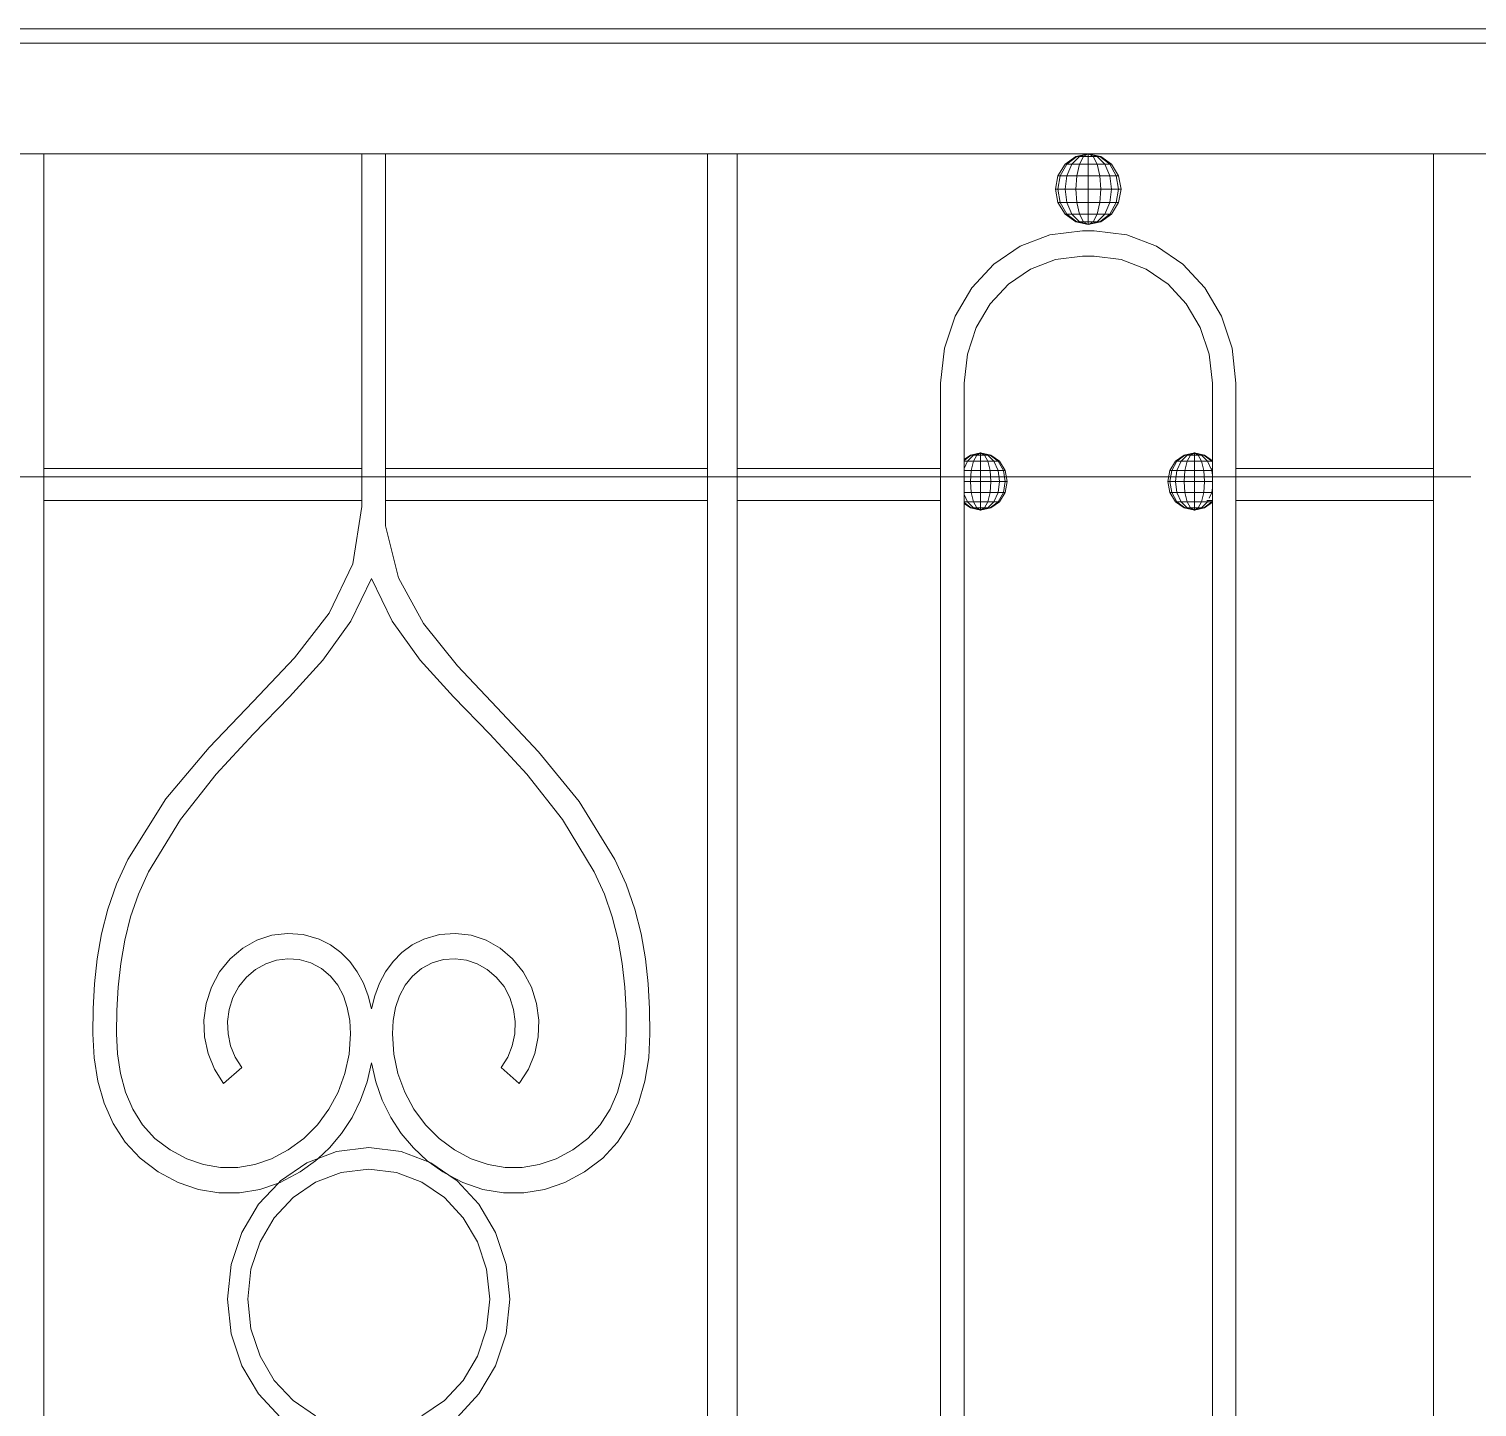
# Model space of a CAD drawing. Header units: millimetres. Extents: x 1832547 to 2001569, y -558009 to -417808.
# Drawn here: x 1944285 to 1944748.8, y -527641.5 to -527200.2 of the extents above; entities that cross this region are included whole.
import ezdxf

# ---------------------------------------------------------------- set-up
doc = ezdxf.new("R2010")
doc.units = ezdxf.units.MM
doc.header["$MEASUREMENT"] = 0
doc.linetypes.add('CENTER', pattern=[2, 1.25, -0.25, 0.25, -0.25])
doc.layers.add('CA.tim 67', color=67, linetype='CENTER', lineweight=9)
doc.layers.add('CA_manh 08', color=8, linetype='CONTINUOUS', lineweight=9)

msp = doc.modelspace()

# ---------------------------------------------------------------- linework, layer by layer
at = {"layer": 'CA.tim 67', "ltscale": 500}
msp.add_lwpolyline([(1963746.8, -527343.59), (1938240.83, -527343.59)], dxfattribs=at)
at = {"layer": 'CA_manh 08'}
for p, q in [((1943965.45, -527200.23), (1945563.55, -527200.23)), ((1945563.55, -527204.81), (1943965.45, -527204.81)), ((1944289.75, -527240.23), (1944280.29, -527240.23)), ((1944289.75, -527240.23), (1944391.6, -527240.23)), ((1944289.75, -527341), (1944289.75, -527240.23)), ((1944391.6, -527240.23), (1944391.6, -527341)), ((1944399.16, -527240.23), (1944391.6, -527240.23)), ((1944399.16, -527240.23), (1944502.36, -527240.23)), ((1944399.16, -527240.23), (1944399.16, -527341)), ((1944502.36, -527240.23), (1944511.82, -527240.23)), ((1944502.36, -527240.23), (1944502.36, -527341)), ((1944511.82, -527341), (1944511.82, -527240.23)), ((1944511.82, -527240.23), (1944624.29, -527240.23)), ((1944616.85, -527243.53), (1944620.26, -527241.09)), ((1944617.42, -527243.53), (1944620.57, -527241.09)), ((1944619.03, -527243.53), (1944621.44, -527241.09)), ((1944620.26, -527241.09), (1944624.29, -527240.23)), ((1944620.57, -527241.09), (1944620.26, -527241.09)), ((1944620.57, -527241.09), (1944624.29, -527240.23)), ((1944621.44, -527241.09), (1944620.57, -527241.09)), ((1944621.44, -527241.09), (1944624.29, -527240.23)), ((1944622.75, -527241.09), (1944621.44, -527241.09)), ((1944621.44, -527243.53), (1944622.75, -527241.09)), ((1944622.75, -527241.09), (1944624.29, -527240.23)), ((1944624.29, -527241.09), (1944622.75, -527241.09)), ((1944624.29, -527240.23), (1944624.29, -527241.09)), ((1944625.83, -527241.09), (1944624.29, -527240.23)), ((1944627.13, -527241.09), (1944624.29, -527240.23)), ((1944628, -527241.09), (1944624.29, -527240.23)), ((1944628.31, -527241.09), (1944624.29, -527240.23)), ((1944624.29, -527240.23), (1944734.82, -527240.23)), ((1944624.29, -527241.09), (1944625.83, -527241.09)), ((1944624.29, -527241.09), (1944624.29, -527243.53)), ((1944625.83, -527241.09), (1944627.13, -527241.09)), ((1944627.13, -527243.53), (1944625.83, -527241.09)), ((1944627.13, -527241.09), (1944628, -527241.09)), ((1944629.55, -527243.53), (1944627.13, -527241.09)), ((1944628, -527241.09), (1944628.31, -527241.09)), ((1944631.16, -527243.53), (1944628, -527241.09)), ((1944631.72, -527243.53), (1944628.31, -527241.09)), ((1944734.82, -527240.23), (1944734.82, -527341)), ((1944762.75, -527240.23), (1944734.82, -527240.23)), ((1944613.77, -527251.52), (1944614.57, -527247.2)), ((1944614.57, -527247.2), (1944616.85, -527243.53)), ((1944614.57, -527247.2), (1944615.31, -527247.2)), ((1944614.57, -527251.52), (1944615.31, -527247.2)), ((1944615.31, -527247.2), (1944617.42, -527243.53)), ((1944615.31, -527247.2), (1944617.42, -527247.2)), ((1944616.85, -527243.53), (1944617.42, -527243.53)), ((1944616.85, -527251.52), (1944617.42, -527247.2)), ((1944617.42, -527243.53), (1944619.03, -527243.53)), ((1944617.42, -527247.2), (1944619.03, -527243.53)), ((1944617.42, -527247.2), (1944620.57, -527247.2)), ((1944619.03, -527243.53), (1944621.44, -527243.53)), ((1944620.26, -527251.52), (1944620.57, -527247.2)), ((1944620.57, -527247.2), (1944621.44, -527243.53)), ((1944620.57, -527247.2), (1944624.29, -527247.2)), ((1944621.44, -527243.53), (1944624.29, -527243.53)), ((1944624.29, -527243.53), (1944627.13, -527243.53)), ((1944624.29, -527243.53), (1944624.29, -527247.2)), ((1944624.29, -527247.2), (1944628, -527247.2)), ((1944624.29, -527247.2), (1944624.29, -527251.52)), ((1944627.13, -527243.53), (1944629.55, -527243.53)), ((1944628, -527247.2), (1944627.13, -527243.53)), ((1944628, -527247.2), (1944631.16, -527247.2)), ((1944628.31, -527251.52), (1944628, -527247.2)), ((1944629.55, -527243.53), (1944631.16, -527243.53)), ((1944631.16, -527247.2), (1944629.55, -527243.53)), ((1944631.16, -527243.53), (1944631.72, -527243.53)), ((1944633.26, -527247.2), (1944631.16, -527243.53)), ((1944631.16, -527247.2), (1944633.26, -527247.2)), ((1944631.72, -527251.52), (1944631.16, -527247.2)), ((1944634, -527247.2), (1944631.72, -527243.53)), ((1944633.26, -527247.2), (1944634, -527247.2)), ((1944634, -527251.52), (1944633.26, -527247.2)), ((1944634.8, -527251.52), (1944634, -527247.2)), ((1944613.77, -527251.52), (1944614.57, -527251.52)), ((1944614.57, -527255.84), (1944613.77, -527251.52)), ((1944614.57, -527251.52), (1944616.85, -527251.52)), ((1944615.31, -527255.84), (1944614.57, -527251.52)), ((1944616.85, -527251.52), (1944620.26, -527251.52)), ((1944617.42, -527255.84), (1944616.85, -527251.52)), ((1944620.26, -527251.52), (1944624.29, -527251.52)), ((1944620.57, -527255.84), (1944620.26, -527251.52)), ((1944624.29, -527251.52), (1944628.31, -527251.52)), ((1944624.29, -527251.52), (1944624.29, -527255.84)), ((1944628, -527255.84), (1944628.31, -527251.52)), ((1944628.31, -527251.52), (1944631.72, -527251.52)), ((1944631.16, -527255.84), (1944631.72, -527251.52)), ((1944631.72, -527251.52), (1944634, -527251.52)), ((1944633.26, -527255.84), (1944634, -527251.52)), ((1944634, -527251.52), (1944634.8, -527251.52)), ((1944634, -527255.84), (1944634.8, -527251.52)), ((1944614.57, -527255.84), (1944615.31, -527255.84)), ((1944616.85, -527259.51), (1944614.57, -527255.84)), ((1944615.31, -527255.84), (1944617.42, -527255.84)), ((1944617.42, -527259.51), (1944615.31, -527255.84)), ((1944617.42, -527255.84), (1944620.57, -527255.84)), ((1944619.03, -527259.51), (1944617.42, -527255.84)), ((1944620.57, -527255.84), (1944624.29, -527255.84)), ((1944621.44, -527259.51), (1944620.57, -527255.84)), ((1944624.29, -527255.84), (1944628, -527255.84)), ((1944624.29, -527255.84), (1944624.29, -527259.51)), ((1944627.13, -527259.51), (1944628, -527255.84)), ((1944628, -527255.84), (1944631.16, -527255.84)), ((1944629.55, -527259.51), (1944631.16, -527255.84)), ((1944631.16, -527255.84), (1944633.26, -527255.84)), ((1944631.16, -527259.51), (1944633.26, -527255.84)), ((1944631.72, -527259.51), (1944634, -527255.84)), ((1944633.26, -527255.84), (1944634, -527255.84)), ((1944616.85, -527259.51), (1944617.42, -527259.51)), ((1944620.26, -527261.96), (1944616.85, -527259.51)), ((1944617.42, -527259.51), (1944619.03, -527259.51)), ((1944620.57, -527261.96), (1944617.42, -527259.51)), ((1944619.03, -527259.51), (1944621.44, -527259.51)), ((1944621.44, -527261.96), (1944619.03, -527259.51)), ((1944621.44, -527259.51), (1944624.29, -527259.51)), ((1944622.75, -527261.96), (1944621.44, -527259.51)), ((1944624.29, -527259.51), (1944627.13, -527259.51)), ((1944624.29, -527259.51), (1944624.29, -527261.96)), ((1944625.83, -527261.96), (1944627.13, -527259.51)), ((1944627.13, -527259.51), (1944629.55, -527259.51)), ((1944627.13, -527261.96), (1944629.55, -527259.51)), ((1944628, -527261.96), (1944631.16, -527259.51)), ((1944628.31, -527261.96), (1944631.72, -527259.51)), ((1944629.55, -527259.51), (1944631.16, -527259.51)), ((1944631.16, -527259.51), (1944631.72, -527259.51)), ((1944611.99, -527266.14), (1944622.39, -527264.85)), ((1944620.57, -527261.96), (1944620.26, -527261.96)), ((1944624.29, -527262.82), (1944620.26, -527261.96)), ((1944620.57, -527261.96), (1944621.44, -527261.96)), ((1944624.29, -527262.82), (1944620.57, -527261.96)), ((1944621.44, -527261.96), (1944622.75, -527261.96)), ((1944624.29, -527262.82), (1944621.44, -527261.96)), ((1944622.39, -527264.85), (1944626.17, -527264.85)), ((1944622.75, -527261.96), (1944624.29, -527261.96)), ((1944624.29, -527262.82), (1944622.75, -527261.96)), ((1944624.29, -527261.96), (1944625.83, -527261.96)), ((1944624.29, -527262.82), (1944625.83, -527261.96)), ((1944624.29, -527261.96), (1944624.29, -527262.82)), ((1944624.29, -527262.82), (1944627.13, -527261.96)), ((1944624.29, -527262.82), (1944628, -527261.96)), ((1944624.29, -527262.82), (1944628.31, -527261.96)), ((1944625.83, -527261.96), (1944627.13, -527261.96)), ((1944626.17, -527264.85), (1944636.58, -527266.14)), ((1944627.13, -527261.96), (1944628, -527261.96)), ((1944628, -527261.96), (1944628.31, -527261.96)), ((1944594, -527275.57), (1944602.43, -527269.81)), ((1944602.43, -527269.81), (1944611.99, -527266.14)), ((1944636.58, -527266.14), (1944646.13, -527269.81)), ((1944646.13, -527269.81), (1944654.56, -527275.57)), ((1944613.75, -527274.06), (1944605.78, -527277.12)), ((1944622.42, -527272.98), (1944613.75, -527274.06)), ((1944626.14, -527272.98), (1944622.42, -527272.98)), ((1944634.82, -527274.06), (1944626.14, -527272.98)), ((1944642.79, -527277.12), (1944634.82, -527274.06)), ((1944586.97, -527283.13), (1944594, -527275.57)), ((1944605.78, -527277.12), (1944598.75, -527281.92)), ((1944649.82, -527281.92), (1944642.79, -527277.12)), ((1944654.56, -527275.57), (1944661.59, -527283.13)), ((1944581.61, -527292.18), (1944586.97, -527283.13)), ((1944598.75, -527281.92), (1944592.88, -527288.22)), ((1944655.68, -527288.23), (1944649.82, -527281.92)), ((1944661.59, -527283.13), (1944666.96, -527292.18)), ((1944592.88, -527288.22), (1944588.41, -527295.77)), ((1944660.16, -527295.78), (1944655.68, -527288.23)), ((1944578.19, -527302.45), (1944581.61, -527292.18)), ((1944666.96, -527292.18), (1944670.37, -527302.45)), ((1944588.41, -527295.77), (1944585.56, -527304.33)), ((1944663.01, -527304.34), (1944660.16, -527295.78)), ((1944576.99, -527313.62), (1944578.19, -527302.45)), ((1944670.37, -527302.45), (1944671.57, -527313.62)), ((1944585.56, -527304.33), (1944584.56, -527313.65)), ((1944664.01, -527313.65), (1944663.01, -527304.34)), ((1944576.99, -527313.62), (1944576.99, -527341)), ((1944584.56, -527338.1), (1944584.56, -527313.65)), ((1944664.01, -527313.65), (1944664.01, -527338.46)), ((1944671.57, -527341), (1944671.57, -527313.62)), ((1944584.56, -527338.1), (1944586.55, -527336.67)), ((1944584.56, -527338.41), (1944586.8, -527336.67)), ((1944584.56, -527338.41), (1944584.56, -527338.1)), ((1944584.56, -527338.41), (1944584.56, -527338.65)), ((1944584.56, -527338.65), (1944585.55, -527338.65)), ((1944584.56, -527340.92), (1944585.55, -527338.65)), ((1944584.56, -527338.65), (1944584.56, -527340.92)), ((1944585.55, -527338.65), (1944587.51, -527336.67)), ((1944585.55, -527338.65), (1944587.51, -527338.65)), ((1944586.55, -527336.67), (1944589.81, -527335.97)), ((1944586.55, -527336.67), (1944586.8, -527336.67)), ((1944586.8, -527336.67), (1944589.81, -527335.97)), ((1944586.8, -527336.67), (1944587.51, -527336.67)), ((1944586.8, -527341.62), (1944587.51, -527338.65)), ((1944587.51, -527336.67), (1944589.81, -527335.97)), ((1944587.51, -527336.67), (1944588.56, -527336.67)), ((1944587.51, -527338.65), (1944588.56, -527336.67)), ((1944587.51, -527338.65), (1944589.81, -527338.65)), ((1944588.56, -527336.67), (1944589.81, -527335.97)), ((1944589.81, -527336.67), (1944588.56, -527336.67)), ((1944589.81, -527335.97), (1944589.81, -527336.67)), ((1944591.06, -527336.67), (1944589.81, -527335.97)), ((1944592.11, -527336.67), (1944589.81, -527335.97)), ((1944592.82, -527336.67), (1944589.81, -527335.97)), ((1944593.07, -527336.67), (1944589.81, -527335.97)), ((1944589.81, -527336.67), (1944591.06, -527336.67)), ((1944589.81, -527336.67), (1944589.81, -527338.65)), ((1944589.81, -527338.65), (1944592.11, -527338.65)), ((1944589.81, -527338.65), (1944589.81, -527341.62)), ((1944591.06, -527336.67), (1944592.11, -527336.67)), ((1944592.11, -527338.65), (1944591.06, -527336.67)), ((1944592.11, -527336.67), (1944592.82, -527336.67)), ((1944594.07, -527338.65), (1944592.11, -527336.67)), ((1944592.11, -527338.65), (1944594.07, -527338.65)), ((1944592.82, -527341.62), (1944592.11, -527338.65)), ((1944592.82, -527336.67), (1944593.07, -527336.67)), ((1944595.37, -527338.65), (1944592.82, -527336.67)), ((1944595.83, -527338.65), (1944593.07, -527336.67)), ((1944594.07, -527338.65), (1944595.37, -527338.65)), ((1944595.37, -527341.62), (1944594.07, -527338.65)), ((1944595.37, -527338.65), (1944595.83, -527338.65)), ((1944597.08, -527341.62), (1944595.37, -527338.65)), ((1944597.67, -527341.62), (1944595.83, -527338.65)), ((1944650.39, -527341.62), (1944652.23, -527338.65)), ((1944650.99, -527341.62), (1944652.69, -527338.65)), ((1944652.23, -527338.65), (1944655, -527336.67)), ((1944652.69, -527338.65), (1944652.23, -527338.65)), ((1944652.69, -527338.65), (1944655.24, -527336.67)), ((1944652.69, -527338.65), (1944654, -527338.65)), ((1944652.69, -527341.62), (1944654, -527338.65)), ((1944654, -527338.65), (1944655.95, -527336.67)), ((1944654, -527338.65), (1944655.95, -527338.65)), ((1944655, -527336.67), (1944658.25, -527335.97)), ((1944655, -527336.67), (1944655.24, -527336.67)), ((1944655.24, -527336.67), (1944658.25, -527335.97)), ((1944655.24, -527336.67), (1944655.95, -527336.67)), ((1944655.24, -527341.62), (1944655.95, -527338.65)), ((1944655.95, -527336.67), (1944658.25, -527335.97)), ((1944655.95, -527336.67), (1944657.01, -527336.67)), ((1944655.95, -527338.65), (1944657.01, -527336.67)), ((1944655.95, -527338.65), (1944658.25, -527338.65)), ((1944657.01, -527336.67), (1944658.25, -527335.97)), ((1944658.25, -527336.67), (1944657.01, -527336.67)), ((1944658.25, -527335.97), (1944658.25, -527336.67)), ((1944659.5, -527336.67), (1944658.25, -527335.97)), ((1944660.56, -527336.67), (1944658.25, -527335.97)), ((1944661.26, -527336.67), (1944658.25, -527335.97)), ((1944661.51, -527336.67), (1944658.25, -527335.97)), ((1944658.25, -527336.67), (1944659.5, -527336.67)), ((1944658.25, -527336.67), (1944658.25, -527338.65)), ((1944658.25, -527338.65), (1944660.56, -527338.65)), ((1944658.25, -527338.65), (1944658.25, -527341.62)), ((1944659.5, -527336.67), (1944660.56, -527336.67)), ((1944660.56, -527338.65), (1944659.5, -527336.67)), ((1944660.56, -527336.67), (1944661.26, -527336.67)), ((1944662.51, -527338.65), (1944660.56, -527336.67)), ((1944660.56, -527338.65), (1944662.51, -527338.65)), ((1944661.26, -527341.62), (1944660.56, -527338.65)), ((1944661.26, -527336.67), (1944661.51, -527336.67)), ((1944663.81, -527338.65), (1944661.26, -527336.67)), ((1944664.01, -527338.46), (1944661.51, -527336.67)), ((1944662.51, -527338.65), (1944663.81, -527338.65)), ((1944663.81, -527341.62), (1944662.51, -527338.65)), ((1944663.81, -527338.65), (1944664.01, -527338.65)), ((1944664.01, -527338.99), (1944663.81, -527338.65)), ((1944664.01, -527338.65), (1944664.01, -527338.46)), ((1944664.01, -527338.99), (1944664.01, -527338.65)), ((1944664.01, -527341), (1944664.01, -527338.99)), ((1944289.75, -527341), (1944391.6, -527341)), ((1944289.75, -527351.16), (1944289.75, -527341)), ((1944391.6, -527341), (1944391.6, -527351.16)), ((1944399.16, -527341), (1944502.36, -527341)), ((1944399.16, -527351.16), (1944399.16, -527341)), ((1944502.36, -527351.16), (1944502.36, -527341)), ((1944511.82, -527341), (1944576.99, -527341)), ((1944511.82, -527341), (1944511.82, -527351.16)), ((1944576.99, -527341), (1944576.99, -527351.16)), ((1944584.56, -527340.92), (1944584.56, -527341.62)), ((1944584.56, -527341.62), (1944586.8, -527341.62)), ((1944584.56, -527341.62), (1944584.56, -527345.12)), ((1944586.55, -527345.12), (1944586.8, -527341.62)), ((1944586.8, -527341.62), (1944589.81, -527341.62)), ((1944589.81, -527341.62), (1944592.82, -527341.62)), ((1944589.81, -527341.62), (1944589.81, -527345.12)), ((1944592.82, -527341.62), (1944595.37, -527341.62)), ((1944593.07, -527345.12), (1944592.82, -527341.62)), ((1944595.37, -527341.62), (1944597.08, -527341.62)), ((1944595.83, -527345.12), (1944595.37, -527341.62)), ((1944597.08, -527341.62), (1944597.67, -527341.62)), ((1944597.67, -527345.12), (1944597.08, -527341.62)), ((1944598.32, -527345.12), (1944597.67, -527341.62)), ((1944649.74, -527345.12), (1944650.39, -527341.62)), ((1944650.39, -527341.62), (1944650.99, -527341.62)), ((1944650.39, -527345.12), (1944650.99, -527341.62)), ((1944650.99, -527341.62), (1944652.69, -527341.62)), ((1944652.23, -527345.12), (1944652.69, -527341.62)), ((1944652.69, -527341.62), (1944655.24, -527341.62)), ((1944655, -527345.12), (1944655.24, -527341.62)), ((1944655.24, -527341.62), (1944658.25, -527341.62)), ((1944658.25, -527341.62), (1944661.26, -527341.62)), ((1944658.25, -527341.62), (1944658.25, -527345.12)), ((1944661.26, -527341.62), (1944663.81, -527341.62)), ((1944661.51, -527345.12), (1944661.26, -527341.62)), ((1944663.81, -527341.62), (1944664.01, -527341.62)), ((1944664.01, -527343.09), (1944663.81, -527341.62)), ((1944663.89, -527341), (1944664.01, -527341)), ((1944664.01, -527341.62), (1944664.01, -527341)), ((1944664.01, -527343.09), (1944664.01, -527341.62)), ((1944664.01, -527345.12), (1944664.01, -527343.09)), ((1944671.57, -527341), (1944734.82, -527341)), ((1944671.57, -527341), (1944671.57, -527351.16)), ((1944734.82, -527351.16), (1944734.82, -527341)), ((1944584.56, -527345.12), (1944586.55, -527345.12)), ((1944584.56, -527345.12), (1944584.56, -527348.61)), ((1944584.56, -527348.61), (1944586.8, -527348.61)), ((1944584.56, -527348.61), (1944584.56, -527349.32)), ((1944585.55, -527351.58), (1944584.56, -527349.32)), ((1944584.56, -527349.32), (1944584.56, -527351.58)), ((1944586.55, -527345.12), (1944589.81, -527345.12)), ((1944586.8, -527348.61), (1944586.55, -527345.12)), ((1944586.8, -527348.61), (1944589.81, -527348.61)), ((1944587.51, -527351.58), (1944586.8, -527348.61)), ((1944589.81, -527345.12), (1944593.07, -527345.12)), ((1944589.81, -527345.12), (1944589.81, -527348.61)), ((1944589.81, -527348.61), (1944592.82, -527348.61)), ((1944589.81, -527348.61), (1944589.81, -527351.58)), ((1944592.11, -527351.58), (1944592.82, -527348.61)), ((1944592.82, -527348.61), (1944593.07, -527345.12)), ((1944592.82, -527348.61), (1944595.37, -527348.61)), ((1944593.07, -527345.12), (1944595.83, -527345.12)), ((1944594.07, -527351.58), (1944595.37, -527348.61)), ((1944595.37, -527348.61), (1944595.83, -527345.12)), ((1944595.37, -527348.61), (1944597.08, -527348.61)), ((1944595.37, -527351.58), (1944597.08, -527348.61)), ((1944595.83, -527345.12), (1944597.67, -527345.12)), ((1944595.83, -527351.58), (1944597.67, -527348.61)), ((1944597.08, -527348.61), (1944597.67, -527345.12)), ((1944597.08, -527348.61), (1944597.67, -527348.61)), ((1944597.67, -527345.12), (1944598.32, -527345.12)), ((1944597.67, -527348.61), (1944598.32, -527345.12)), ((1944649.74, -527345.12), (1944650.39, -527345.12)), ((1944650.39, -527348.61), (1944649.74, -527345.12)), ((1944650.39, -527345.12), (1944652.23, -527345.12)), ((1944650.99, -527348.61), (1944650.39, -527345.12)), ((1944650.39, -527348.61), (1944650.99, -527348.61)), ((1944652.23, -527351.58), (1944650.39, -527348.61)), ((1944650.99, -527348.61), (1944652.69, -527348.61)), ((1944652.69, -527351.58), (1944650.99, -527348.61)), ((1944652.23, -527345.12), (1944655, -527345.12)), ((1944652.69, -527348.61), (1944652.23, -527345.12)), ((1944652.69, -527348.61), (1944655.24, -527348.61)), ((1944654, -527351.58), (1944652.69, -527348.61)), ((1944655, -527345.12), (1944658.25, -527345.12)), ((1944655.24, -527348.61), (1944655, -527345.12)), ((1944655.24, -527348.61), (1944658.25, -527348.61)), ((1944655.95, -527351.58), (1944655.24, -527348.61)), ((1944658.25, -527345.12), (1944661.51, -527345.12)), ((1944658.25, -527345.12), (1944658.25, -527348.61)), ((1944658.25, -527348.61), (1944661.26, -527348.61)), ((1944658.25, -527348.61), (1944658.25, -527351.58)), ((1944660.56, -527351.58), (1944661.26, -527348.61)), ((1944661.26, -527348.61), (1944661.51, -527345.12)), ((1944661.26, -527348.61), (1944663.81, -527348.61)), ((1944661.51, -527345.12), (1944664.01, -527345.12)), ((1944663.02, -527350.42), (1944663.81, -527348.61)), ((1944663.81, -527348.61), (1944664.01, -527347.14)), ((1944663.81, -527348.61), (1944664.01, -527348.61)), ((1944664.01, -527347.14), (1944664.01, -527345.12)), ((1944664.01, -527348.61), (1944664.01, -527347.14)), ((1944664.01, -527351.16), (1944664.01, -527348.61)), ((1944391.6, -527351.16), (1944289.75, -527351.16)), ((1944289.75, -527863.43), (1944289.75, -527351.16)), ((1944391.6, -527353.15), (1944388.75, -527371.46)), ((1944391.6, -527351.16), (1944391.6, -527353.15)), ((1944502.36, -527351.16), (1944399.16, -527351.16)), ((1944399.16, -527359.32), (1944399.16, -527351.16)), ((1944502.36, -527351.16), (1944502.36, -527863.43)), ((1944576.99, -527351.16), (1944511.82, -527351.16)), ((1944511.82, -527863.43), (1944511.82, -527351.16)), ((1944576.99, -527351.16), (1944576.99, -527863.43)), ((1944584.56, -527351.58), (1944585.55, -527351.58)), ((1944584.56, -527351.58), (1944584.56, -527351.82)), ((1944586.8, -527353.56), (1944584.56, -527351.82)), ((1944584.56, -527352.13), (1944584.56, -527351.82)), ((1944586.55, -527353.56), (1944584.56, -527352.13)), ((1944584.56, -527868.32), (1944584.56, -527352.13)), ((1944585.55, -527351.58), (1944587.51, -527351.58)), ((1944587.51, -527353.56), (1944585.55, -527351.58)), ((1944586.8, -527353.56), (1944586.55, -527353.56)), ((1944589.81, -527354.26), (1944586.55, -527353.56)), ((1944586.8, -527353.56), (1944587.51, -527353.56)), ((1944589.81, -527354.26), (1944586.8, -527353.56)), ((1944587.51, -527351.58), (1944589.81, -527351.58)), ((1944588.56, -527353.56), (1944587.51, -527351.58)), ((1944587.51, -527353.56), (1944588.56, -527353.56)), ((1944589.81, -527354.26), (1944587.51, -527353.56)), ((1944588.56, -527353.56), (1944589.81, -527353.56)), ((1944589.81, -527354.26), (1944588.56, -527353.56)), ((1944589.81, -527351.58), (1944592.11, -527351.58)), ((1944589.81, -527351.58), (1944589.81, -527353.56)), ((1944589.81, -527353.56), (1944591.06, -527353.56)), ((1944589.81, -527354.26), (1944591.06, -527353.56)), ((1944589.81, -527353.56), (1944589.81, -527354.26)), ((1944589.81, -527354.26), (1944592.11, -527353.56)), ((1944589.81, -527354.26), (1944592.82, -527353.56)), ((1944589.81, -527354.26), (1944593.07, -527353.56)), ((1944591.06, -527353.56), (1944592.11, -527351.58)), ((1944591.06, -527353.56), (1944592.11, -527353.56)), ((1944592.11, -527351.58), (1944594.07, -527351.58)), ((1944592.11, -527353.56), (1944594.07, -527351.58)), ((1944592.11, -527353.56), (1944592.82, -527353.56)), ((1944592.82, -527353.56), (1944595.37, -527351.58)), ((1944592.82, -527353.56), (1944593.07, -527353.56)), ((1944593.07, -527353.56), (1944595.83, -527351.58)), ((1944594.07, -527351.58), (1944595.37, -527351.58)), ((1944595.37, -527351.58), (1944595.83, -527351.58)), ((1944652.23, -527351.58), (1944652.69, -527351.58)), ((1944655, -527353.56), (1944652.23, -527351.58)), ((1944652.69, -527351.58), (1944654, -527351.58)), ((1944655.24, -527353.56), (1944652.69, -527351.58)), ((1944654, -527351.58), (1944655.95, -527351.58)), ((1944655.95, -527353.56), (1944654, -527351.58)), ((1944655.24, -527353.56), (1944655, -527353.56)), ((1944658.25, -527354.26), (1944655, -527353.56)), ((1944655.24, -527353.56), (1944655.95, -527353.56)), ((1944658.25, -527354.26), (1944655.24, -527353.56)), ((1944655.95, -527351.58), (1944658.25, -527351.58)), ((1944657.01, -527353.56), (1944655.95, -527351.58)), ((1944655.95, -527353.56), (1944657.01, -527353.56)), ((1944658.25, -527354.26), (1944655.95, -527353.56)), ((1944657.01, -527353.56), (1944658.25, -527353.56)), ((1944658.25, -527354.26), (1944657.01, -527353.56)), ((1944658.25, -527351.58), (1944660.56, -527351.58)), ((1944658.25, -527351.58), (1944658.25, -527353.56)), ((1944658.25, -527353.56), (1944659.5, -527353.56)), ((1944658.25, -527354.26), (1944659.5, -527353.56)), ((1944658.25, -527353.56), (1944658.25, -527354.26)), ((1944658.25, -527354.26), (1944660.56, -527353.56)), ((1944658.25, -527354.26), (1944661.26, -527353.56)), ((1944658.25, -527354.26), (1944661.51, -527353.56)), ((1944659.5, -527353.56), (1944660.56, -527351.58)), ((1944659.5, -527353.56), (1944660.56, -527353.56)), ((1944660.56, -527351.58), (1944662.51, -527351.58)), ((1944660.56, -527353.56), (1944662.51, -527351.58)), ((1944660.56, -527353.56), (1944661.26, -527353.56)), ((1944661.26, -527353.56), (1944663.81, -527351.58)), ((1944661.26, -527353.56), (1944661.51, -527353.56)), ((1944661.51, -527353.56), (1944664.01, -527351.77)), ((1944662.7, -527351.16), (1944662.21, -527351.16)), ((1944662.51, -527351.58), (1944662.7, -527351.16)), ((1944662.51, -527351.58), (1944663.81, -527351.58)), ((1944664.01, -527351.16), (1944662.7, -527351.16)), ((1944663.81, -527351.58), (1944664.01, -527351.25)), ((1944663.81, -527351.58), (1944664.01, -527351.58)), ((1944664.01, -527351.25), (1944664.01, -527351.16)), ((1944664.01, -527351.58), (1944664.01, -527351.25)), ((1944664.01, -527351.77), (1944664.01, -527351.58)), ((1944664.01, -527351.77), (1944664.01, -527861.66)), ((1944671.57, -527863.43), (1944671.57, -527351.16)), ((1944734.82, -527351.16), (1944671.57, -527351.16)), ((1944734.82, -527351.16), (1944734.82, -527863.43)), ((1944403.32, -527375.94), (1944399.16, -527359.32)), ((1944388.75, -527371.46), (1944381.17, -527387.25)), ((1944388.08, -527389.88), (1944394.7, -527376.17)), ((1944394.7, -527376.17), (1944401.32, -527389.88)), ((1944411.37, -527390.56), (1944403.32, -527375.94)), ((1944381.17, -527387.25), (1944370.11, -527401.6)), ((1944379.09, -527402.28), (1944388.08, -527389.88)), ((1944401.32, -527389.88), (1944410.32, -527402.28)), ((1944422.25, -527404.11), (1944411.37, -527390.56)), ((1944370.11, -527401.6), (1944356.87, -527415.58)), ((1944368.43, -527414.09), (1944379.09, -527402.28)), ((1944410.32, -527402.28), (1944420.98, -527414.09)), ((1944434.9, -527417.51), (1944422.25, -527404.11)), ((1944356.81, -527426.04), (1944368.43, -527414.09)), ((1944420.98, -527414.09), (1944432.59, -527426.04)), ((1944356.87, -527415.58), (1944342.7, -527430.28)), ((1944448.23, -527431.7), (1944434.9, -527417.51)), ((1944344.95, -527438.88), (1944356.81, -527426.04)), ((1944432.59, -527426.04), (1944444.46, -527438.88)), ((1944342.7, -527430.28), (1944328.89, -527446.78)), ((1944461.19, -527447.61), (1944448.23, -527431.7)), ((1944333.55, -527453.33), (1944344.95, -527438.88)), ((1944444.46, -527438.88), (1944455.85, -527453.33)), ((1944328.89, -527446.78), (1944316.72, -527466.16)), ((1944472.69, -527466.16), (1944461.19, -527447.61)), ((1944323.33, -527470.12), (1944333.55, -527453.33)), ((1944455.85, -527453.33), (1944466.08, -527470.12)), ((1944316.72, -527466.16), (1944313.09, -527474.09)), ((1944320.1, -527477.24), (1944323.33, -527470.12)), ((1944466.08, -527470.12), (1944469.31, -527477.24)), ((1944476.31, -527474.09), (1944472.69, -527466.16)), ((1944313.09, -527474.09), (1944310.31, -527482.03)), ((1944479.09, -527482.03), (1944476.31, -527474.09)), ((1944317.59, -527484.53), (1944320.1, -527477.24)), ((1944469.31, -527477.24), (1944471.82, -527484.53)), ((1944310.31, -527482.03), (1944308.28, -527489.99)), ((1944481.13, -527489.99), (1944479.09, -527482.03)), ((1944315.72, -527491.95), (1944317.59, -527484.53)), ((1944471.82, -527484.53), (1944473.68, -527491.95)), ((1944308.28, -527489.99), (1944306.88, -527497.97)), ((1944314.42, -527499.45), (1944315.72, -527491.95)), ((1944357.96, -527492.01), (1944353.49, -527494.52)), ((1944362.76, -527490.42), (1944357.96, -527492.01)), ((1944367.78, -527489.8), (1944362.76, -527490.42)), ((1944372.87, -527490.2), (1944367.78, -527489.8)), ((1944377.91, -527491.64), (1944372.87, -527490.2)), ((1944381.64, -527493.51), (1944377.91, -527491.64)), ((1944411.5, -527491.64), (1944407.77, -527493.51)), ((1944416.54, -527490.2), (1944411.5, -527491.64)), ((1944421.63, -527489.8), (1944416.54, -527490.2)), ((1944426.64, -527490.42), (1944421.63, -527489.8)), ((1944431.45, -527492.01), (1944426.64, -527490.42)), ((1944435.92, -527494.52), (1944431.45, -527492.01)), ((1944473.68, -527491.95), (1944474.99, -527499.45)), ((1944482.52, -527497.97), (1944481.13, -527489.99)), ((1944306.88, -527497.97), (1944306.03, -527505.96)), ((1944349.48, -527497.92), (1944346.07, -527502.17)), ((1944353.49, -527494.52), (1944349.48, -527497.92)), ((1944364.3, -527498.37), (1944367.92, -527497.92)), ((1944367.92, -527497.92), (1944371.61, -527498.21)), ((1944384.92, -527495.93), (1944381.64, -527493.51)), ((1944387.77, -527498.82), (1944384.92, -527495.93)), ((1944404.48, -527495.93), (1944401.64, -527498.82)), ((1944407.77, -527493.51), (1944404.48, -527495.93)), ((1944417.8, -527498.21), (1944421.48, -527497.92)), ((1944421.48, -527497.92), (1944425.11, -527498.37)), ((1944439.92, -527497.92), (1944435.92, -527494.52)), ((1944443.33, -527502.17), (1944439.92, -527497.92)), ((1944483.38, -527505.96), (1944482.52, -527497.97)), ((1944313.6, -527506.98), (1944314.42, -527499.45)), ((1944346.07, -527502.17), (1944343.47, -527507.03)), ((1944354.71, -527503.8), (1944357.6, -527501.34)), ((1944357.6, -527501.34), (1944360.83, -527499.52)), ((1944360.83, -527499.52), (1944364.3, -527498.37)), ((1944371.61, -527498.21), (1944375.26, -527499.26)), ((1944375.26, -527499.26), (1944378.69, -527501.07)), ((1944378.69, -527501.07), (1944381.57, -527503.48)), ((1944390.17, -527502.13), (1944387.77, -527498.82)), ((1944392.12, -527505.79), (1944390.17, -527502.13)), ((1944399.24, -527502.13), (1944397.28, -527505.79)), ((1944401.64, -527498.82), (1944399.24, -527502.13)), ((1944407.83, -527503.48), (1944410.71, -527501.07)), ((1944410.71, -527501.07), (1944414.14, -527499.26)), ((1944414.14, -527499.26), (1944417.8, -527498.21)), ((1944425.11, -527498.37), (1944428.58, -527499.52)), ((1944428.58, -527499.52), (1944431.8, -527501.34)), ((1944431.8, -527501.34), (1944434.7, -527503.8)), ((1944445.94, -527507.02), (1944443.33, -527502.17)), ((1944474.99, -527499.45), (1944475.81, -527506.98)), ((1944306.03, -527505.96), (1944305.6, -527513.96)), ((1944313.17, -527514.49), (1944313.6, -527506.98)), ((1944343.47, -527507.03), (1944341.81, -527512.21)), ((1944350.36, -527510.39), (1944352.24, -527506.87)), ((1944352.24, -527506.87), (1944354.71, -527503.8)), ((1944381.57, -527503.48), (1944383.91, -527506.41)), ((1944383.91, -527506.41), (1944385.71, -527509.8)), ((1944393.64, -527509.76), (1944392.12, -527505.79)), ((1944397.28, -527505.79), (1944395.77, -527509.76)), ((1944403.7, -527509.8), (1944405.5, -527506.41)), ((1944405.5, -527506.41), (1944407.83, -527503.48)), ((1944434.7, -527503.8), (1944437.16, -527506.87)), ((1944437.16, -527506.87), (1944439.05, -527510.39)), ((1944447.6, -527512.21), (1944445.94, -527507.02)), ((1944475.81, -527506.98), (1944476.23, -527514.49)), ((1944483.8, -527513.96), (1944483.38, -527505.96)), ((1944349.15, -527514.15), (1944350.36, -527510.39)), ((1944385.71, -527509.8), (1944386.98, -527513.58)), ((1944394.7, -527513.96), (1944393.64, -527509.76)), ((1944395.77, -527509.76), (1944394.7, -527513.96)), ((1944402.42, -527513.58), (1944403.7, -527509.8)), ((1944439.05, -527510.39), (1944440.25, -527514.15)), ((1944305.6, -527513.96), (1944305.51, -527521.98)), ((1944313.07, -527521.92), (1944313.17, -527514.49)), ((1944341.81, -527512.21), (1944341.07, -527517.57)), ((1944348.63, -527518.04), (1944349.15, -527514.15)), ((1944386.98, -527513.58), (1944387.75, -527517.66)), ((1944401.66, -527517.66), (1944402.42, -527513.58)), ((1944440.25, -527514.15), (1944440.78, -527518.04)), ((1944448.33, -527517.57), (1944447.6, -527512.21)), ((1944476.23, -527514.49), (1944476.33, -527521.92)), ((1944483.9, -527521.98), (1944483.8, -527513.96)), ((1944341.07, -527517.57), (1944341.26, -527522.97)), ((1944348.78, -527521.94), (1944348.63, -527518.04)), ((1944387.75, -527517.66), (1944388, -527521.99)), ((1944401.41, -527521.99), (1944401.66, -527517.66)), ((1944440.78, -527518.04), (1944440.63, -527521.94)), ((1944448.14, -527522.97), (1944448.33, -527517.57)), ((1944305.51, -527521.98), (1944305.92, -527529.7)), ((1944313.39, -527528.43), (1944313.07, -527521.92)), ((1944341.26, -527522.97), (1944342.38, -527528.26)), ((1944349.59, -527525.77), (1944348.78, -527521.94)), ((1944351.06, -527529.41), (1944349.59, -527525.77)), ((1944388, -527521.99), (1944387.55, -527528.47)), ((1944401.86, -527528.47), (1944401.41, -527521.99)), ((1944439.82, -527525.77), (1944438.34, -527529.41)), ((1944440.63, -527521.94), (1944439.82, -527525.77)), ((1944447.03, -527528.26), (1944448.14, -527522.97)), ((1944476.33, -527521.92), (1944476.01, -527528.43)), ((1944483.49, -527529.69), (1944483.9, -527521.98)), ((1944305.92, -527529.7), (1944307.11, -527537.13)), ((1944314.33, -527534.69), (1944313.39, -527528.43)), ((1944342.38, -527528.26), (1944344.4, -527533.29)), ((1944353.19, -527532.77), (1944351.06, -527529.41)), ((1944387.55, -527528.47), (1944386.22, -527534.72)), ((1944403.19, -527534.72), (1944401.86, -527528.47)), ((1944438.34, -527529.41), (1944436.21, -527532.77)), ((1944445, -527533.29), (1944447.03, -527528.26)), ((1944476.01, -527528.43), (1944475.07, -527534.69)), ((1944482.29, -527537.13), (1944483.49, -527529.69)), ((1944315.95, -527540.62), (1944314.33, -527534.69)), ((1944344.4, -527533.29), (1944347.34, -527537.92)), ((1944347.34, -527537.92), (1944353.19, -527532.77)), ((1944386.22, -527534.72), (1944384.05, -527540.64)), ((1944393.29, -527537.34), (1944394.7, -527531.22)), ((1944394.7, -527531.22), (1944396.11, -527537.34)), ((1944405.35, -527540.64), (1944403.19, -527534.72)), ((1944436.21, -527532.77), (1944442.06, -527537.92)), ((1944442.06, -527537.92), (1944445, -527533.29)), ((1944475.07, -527534.69), (1944473.46, -527540.62)), ((1944307.11, -527537.13), (1944309.14, -527544.17)), ((1944391.21, -527543.2), (1944393.29, -527537.34)), ((1944396.11, -527537.34), (1944398.19, -527543.2)), ((1944480.26, -527544.17), (1944482.29, -527537.13)), ((1944309.14, -527544.17), (1944312.04, -527550.71)), ((1944318.29, -527546.13), (1944315.95, -527540.62)), ((1944384.05, -527540.64), (1944381.11, -527546.13)), ((1944388.49, -527548.72), (1944391.21, -527543.2)), ((1944398.19, -527543.2), (1944400.91, -527548.72)), ((1944408.3, -527546.13), (1944405.35, -527540.64)), ((1944473.46, -527540.62), (1944471.12, -527546.13)), ((1944477.36, -527550.71), (1944480.26, -527544.17)), ((1944321.41, -527551.11), (1944318.29, -527546.13)), ((1944381.11, -527546.13), (1944377.42, -527551.11)), ((1944385.16, -527553.84), (1944388.49, -527548.72)), ((1944400.91, -527548.72), (1944404.24, -527553.84)), ((1944411.98, -527551.11), (1944408.3, -527546.13)), ((1944471.12, -527546.13), (1944467.99, -527551.11)), ((1944312.04, -527550.71), (1944315.86, -527556.63)), ((1944325.37, -527555.49), (1944321.41, -527551.11)), ((1944377.42, -527551.11), (1944373.06, -527555.49)), ((1944416.35, -527555.49), (1944411.98, -527551.11)), ((1944467.99, -527551.11), (1944464.04, -527555.49)), ((1944473.54, -527556.63), (1944477.36, -527550.71)), ((1944315.86, -527556.63), (1944320.64, -527561.83)), ((1944330.21, -527559.16), (1944325.37, -527555.49)), ((1944373.06, -527555.49), (1944368.05, -527559.16)), ((1944381.26, -527558.51), (1944385.16, -527553.84)), ((1944404.24, -527553.84), (1944408.15, -527558.51)), ((1944421.35, -527559.16), (1944416.35, -527555.49)), ((1944464.04, -527555.49), (1944459.2, -527559.16)), ((1944468.76, -527561.83), (1944473.54, -527556.63)), ((1944320.64, -527561.83), (1944326.42, -527566.2)), ((1944335.56, -527561.98), (1944330.21, -527559.16)), ((1944335.56, -527561.98), (1944340.96, -527563.86)), ((1944362.72, -527561.98), (1944357.31, -527563.86)), ((1944368.05, -527559.16), (1944362.72, -527561.98)), ((1944371.84, -527566.2), (1944376.81, -527562.65)), ((1944377.65, -527561.87), (1944373.98, -527563.28)), ((1944376.81, -527562.65), (1944377.65, -527561.87)), ((1944377.65, -527561.87), (1944381.26, -527558.51)), ((1944383.49, -527559.62), (1944377.65, -527561.87)), ((1944393.85, -527558.34), (1944383.49, -527559.62)), ((1944404.21, -527559.62), (1944393.85, -527558.34)), ((1944413.2, -527563.07), (1944404.21, -527559.62)), ((1944408.15, -527558.51), (1944412.6, -527562.65)), ((1944412.6, -527562.65), (1944413.2, -527563.07)), ((1944426.69, -527561.98), (1944421.35, -527559.16)), ((1944432.09, -527563.86), (1944426.69, -527561.98)), ((1944453.85, -527561.98), (1944448.44, -527563.86)), ((1944459.2, -527559.16), (1944453.85, -527561.98)), ((1944462.98, -527566.2), (1944468.76, -527561.83)), ((1944326.42, -527566.2), (1944332.8, -527569.55)), ((1944346.41, -527564.8), (1944340.96, -527563.86)), ((1944351.87, -527564.8), (1944346.41, -527564.8)), ((1944357.31, -527563.86), (1944351.87, -527564.8)), ((1944365.47, -527569.55), (1944371.84, -527566.2)), ((1944373.98, -527563.28), (1944365.58, -527569.02)), ((1944376.81, -527569.49), (1944384.97, -527566.36)), ((1944384.97, -527566.36), (1944393.85, -527565.26)), ((1944393.85, -527565.26), (1944402.73, -527566.36)), ((1944402.73, -527566.36), (1944410.89, -527569.49)), ((1944413.2, -527563.07), (1944417.56, -527566.2)), ((1944413.73, -527563.28), (1944413.2, -527563.07)), ((1944419.45, -527567.19), (1944413.73, -527563.28)), ((1944417.56, -527566.2), (1944419.45, -527567.19)), ((1944419.45, -527567.19), (1944423.94, -527569.55)), ((1944422.12, -527569.02), (1944419.45, -527567.19)), ((1944437.54, -527564.8), (1944432.09, -527563.86)), ((1944443, -527564.8), (1944437.54, -527564.8)), ((1944448.44, -527563.86), (1944443, -527564.8)), ((1944462.98, -527566.2), (1944456.61, -527569.55)), ((1944332.8, -527569.55), (1944339.28, -527571.78)), ((1944339.28, -527571.78), (1944345.84, -527572.9)), ((1944352.42, -527572.9), (1944358.98, -527571.78)), ((1944364.9, -527569.75), (1944358.57, -527576.54)), ((1944364.9, -527569.75), (1944358.98, -527571.78)), ((1944365.58, -527569.02), (1944364.9, -527569.75)), ((1944364.9, -527569.75), (1944365.47, -527569.55)), ((1944369.61, -527574.41), (1944376.81, -527569.49)), ((1944410.89, -527569.49), (1944418.09, -527574.41)), ((1944429.13, -527576.54), (1944422.12, -527569.02)), ((1944423.94, -527569.55), (1944430.42, -527571.78)), ((1944430.42, -527571.78), (1944436.98, -527572.9)), ((1944443.56, -527572.9), (1944450.12, -527571.78)), ((1944450.12, -527571.78), (1944456.61, -527569.55)), ((1944345.84, -527572.9), (1944352.42, -527572.9)), ((1944358.57, -527576.54), (1944353.23, -527585.56)), ((1944363.6, -527580.87), (1944369.61, -527574.41)), ((1944418.09, -527574.41), (1944424.1, -527580.87)), ((1944434.47, -527585.56), (1944429.13, -527576.54)), ((1944436.98, -527572.9), (1944443.56, -527572.9)), ((1944359.02, -527588.6), (1944363.6, -527580.87)), ((1944424.1, -527580.87), (1944428.68, -527588.6)), ((1944353.23, -527585.56), (1944349.83, -527595.78)), ((1944437.87, -527595.78), (1944434.47, -527585.56)), ((1944356.1, -527597.36), (1944359.02, -527588.6)), ((1944428.68, -527588.6), (1944431.6, -527597.36)), ((1944349.83, -527595.78), (1944348.63, -527606.91)), ((1944355.08, -527606.91), (1944356.1, -527597.36)), ((1944431.6, -527597.36), (1944432.62, -527606.91)), ((1944439.07, -527606.91), (1944437.87, -527595.78)), ((1944348.63, -527606.91), (1944349.83, -527618.04)), ((1944356.1, -527616.45), (1944355.08, -527606.91)), ((1944432.62, -527606.91), (1944431.6, -527616.45)), ((1944437.87, -527618.04), (1944439.07, -527606.91)), ((1944349.83, -527618.04), (1944353.23, -527628.26)), ((1944359.02, -527625.21), (1944356.1, -527616.45)), ((1944431.6, -527616.45), (1944428.68, -527625.21)), ((1944434.47, -527628.26), (1944437.87, -527618.04)), ((1944363.6, -527632.95), (1944359.02, -527625.21)), ((1944428.68, -527625.21), (1944424.1, -527632.95)), ((1944353.23, -527628.26), (1944358.57, -527637.27)), ((1944429.13, -527637.27), (1944434.47, -527628.26)), ((1944369.61, -527639.4), (1944363.6, -527632.95)), ((1944424.1, -527632.95), (1944418.09, -527639.4)), ((1944358.57, -527637.27), (1944365.58, -527644.8)), ((1944376.81, -527644.32), (1944369.61, -527639.4)), ((1944418.09, -527639.4), (1944410.89, -527644.32)), ((1944422.12, -527644.8), (1944429.13, -527637.27))]:
    msp.add_line(p, q, dxfattribs=at)

doc.saveas('drawing.dxf')
